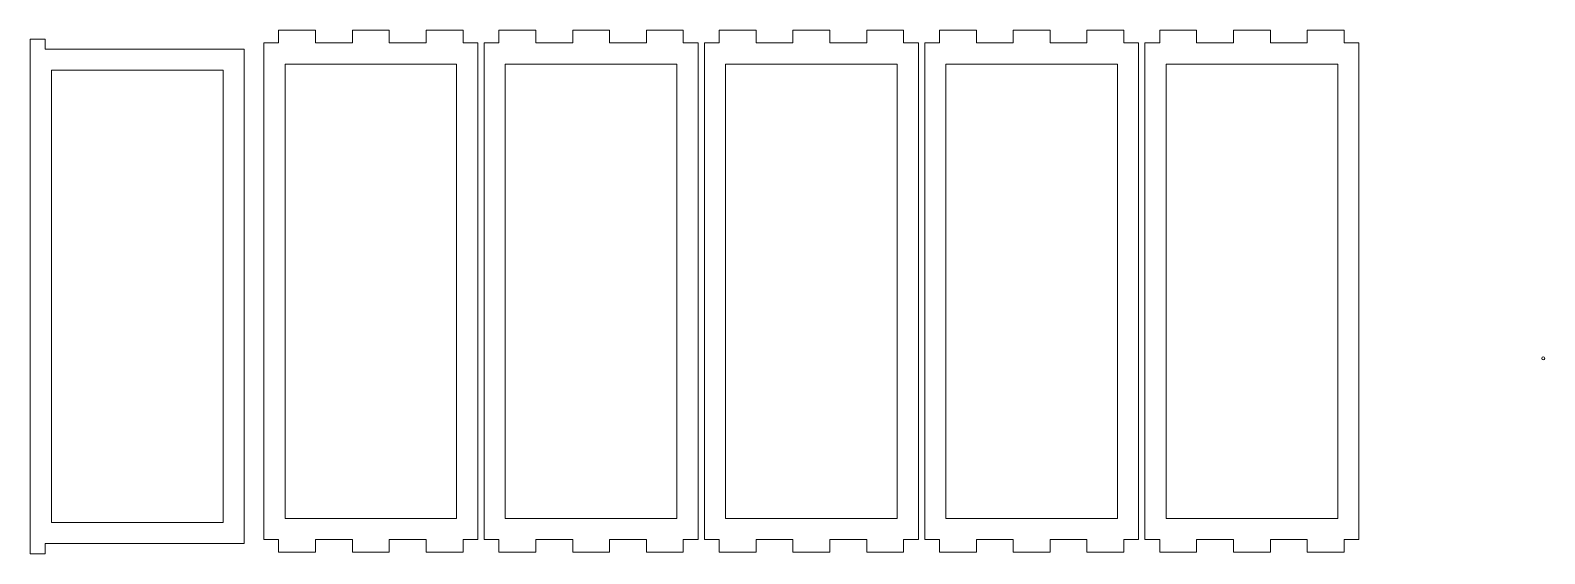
# Model space of a CAD drawing. Header units: centimetres. Extents: x -41.3 to 45.1, y -46.2 to 47.3.
# Drawn here: x -41.3 to 30.2, y 22.5 to 47.3 of the extents above; entities that cross this region are included whole.
import ezdxf

# ---------------------------------------------------------------- set-up
doc = ezdxf.new("R2010")
doc.units = ezdxf.units.CM
doc.header["$MEASUREMENT"] = 0
doc.layers.add('layer 1', color=7, linetype='Continuous')

msp = doc.modelspace()

# ---------------------------------------------------------------- linework, layer by layer
at = {"layer": 'layer 1', "color": 250, "lineweight": 9}
for points, knots in [([(-29.53918, 23.18373), (-29.53918, 23.18373), (-29.53918, 22.58373), (-29.53918, 22.58373), (-29.53918, 22.58373), (-29.53918, 22.58373), (-27.79794, 22.58373), (-27.79794, 22.58373), (-27.79794, 22.58373), (-27.79794, 22.58373), (-27.79794, 23.18373), (-27.79794, 23.18373), (-27.79794, 23.18373), (-27.79794, 23.18373), (-26.0567, 23.18373), (-26.0567, 23.18373), (-26.0567, 23.18373), (-26.0567, 23.18373), (-26.0567, 22.58373), (-26.0567, 22.58373), (-26.0567, 22.58373), (-26.0567, 22.58373), (-24.31546, 22.58373), (-24.31546, 22.58373), (-24.31546, 22.58373), (-24.31546, 22.58373), (-24.31546, 23.18373), (-24.31546, 23.18373), (-24.31546, 23.18373), (-24.31546, 23.18373), (-22.57416, 23.18373), (-22.57416, 23.18373), (-22.57416, 23.18373), (-22.57416, 23.18373), (-22.57416, 22.58373), (-22.57416, 22.58373), (-22.57416, 22.58373), (-22.57416, 22.58373), (-20.83292, 22.58373), (-20.83292, 22.58373), (-20.83292, 22.58373), (-20.83292, 22.58373), (-20.83292, 23.18373), (-20.83292, 23.18373), (-20.83292, 23.18373), (-20.83292, 23.18373), (-20.1357, 23.18373), (-20.1357, 23.18373), (-20.1357, 23.18373), (-20.1357, 23.18373), (-20.1357, 46.65539), (-20.1357, 46.65539), (-20.1357, 46.65539), (-20.1357, 46.65539), (-20.83292, 46.65539), (-20.83292, 46.65539), (-20.83292, 46.65539), (-20.83292, 46.65539), (-20.83292, 47.25539), (-20.83292, 47.25539), (-20.83292, 47.25539), (-20.83292, 47.25539), (-22.57416, 47.25539), (-22.57416, 47.25539), (-22.57416, 47.25539), (-22.57416, 47.25539), (-22.57416, 46.65539), (-22.57416, 46.65539), (-22.57416, 46.65539), (-22.57416, 46.65539), (-24.31546, 46.65539), (-24.31546, 46.65539), (-24.31546, 46.65539), (-24.31546, 46.65539), (-24.31546, 47.25539), (-24.31546, 47.25539), (-24.31546, 47.25539), (-24.31546, 47.25539), (-26.0567, 47.25539), (-26.0567, 47.25539), (-26.0567, 47.25539), (-26.0567, 47.25539), (-26.0567, 46.65539), (-26.0567, 46.65539), (-26.0567, 46.65539), (-26.0567, 46.65539), (-27.79794, 46.65539), (-27.79794, 46.65539), (-27.79794, 46.65539), (-27.79794, 46.65539), (-27.79794, 47.25539), (-27.79794, 47.25539), (-27.79794, 47.25539), (-27.79794, 47.25539), (-29.53918, 47.25539), (-29.53918, 47.25539), (-29.53918, 47.25539), (-29.53918, 47.25539), (-29.53918, 46.65539), (-29.53918, 46.65539), (-29.53918, 46.65539), (-29.53918, 46.65539), (-30.2364, 46.65539), (-30.2364, 46.65539), (-30.2364, 46.65539), (-30.2364, 46.65539), (-30.2364, 23.18373), (-30.2364, 23.18373), (-30.2364, 23.18373), (-30.2364, 23.18373), (-29.53918, 23.18373), (-29.53918, 23.18373)], [0, 0, 0, 0, 0.03448276, 0.03448276, 0.03448276, 0.03448276, 0.06896552, 0.06896552, 0.06896552, 0.06896552, 0.10344828, 0.10344828, 0.10344828, 0.10344828, 0.13793103, 0.13793103, 0.13793103, 0.13793103, 0.17241379, 0.17241379, 0.17241379, 0.17241379, 0.20689655, 0.20689655, 0.20689655, 0.20689655, 0.24137931, 0.24137931, 0.24137931, 0.24137931, 0.27586207, 0.27586207, 0.27586207, 0.27586207, 0.31034483, 0.31034483, 0.31034483, 0.31034483, 0.34482759, 0.34482759, 0.34482759, 0.34482759, 0.37931034, 0.37931034, 0.37931034, 0.37931034, 0.4137931, 0.4137931, 0.4137931, 0.4137931, 0.44827586, 0.44827586, 0.44827586, 0.44827586, 0.48275862, 0.48275862, 0.48275862, 0.48275862, 0.51724138, 0.51724138, 0.51724138, 0.51724138, 0.55172414, 0.55172414, 0.55172414, 0.55172414, 0.5862069, 0.5862069, 0.5862069, 0.5862069, 0.62068966, 0.62068966, 0.62068966, 0.62068966, 0.65517241, 0.65517241, 0.65517241, 0.65517241, 0.68965517, 0.68965517, 0.68965517, 0.68965517, 0.72413793, 0.72413793, 0.72413793, 0.72413793, 0.75862069, 0.75862069, 0.75862069, 0.75862069, 0.79310345, 0.79310345, 0.79310345, 0.79310345, 0.82758621, 0.82758621, 0.82758621, 0.82758621, 0.86206897, 0.86206897, 0.86206897, 0.86206897, 0.89655172, 0.89655172, 0.89655172, 0.89655172, 0.93103448, 0.93103448, 0.93103448, 0.93103448, 1, 1, 1, 1]), ([(-19.13918, 23.18373), (-19.13918, 23.18373), (-19.13918, 22.58373), (-19.13918, 22.58373), (-19.13918, 22.58373), (-19.13918, 22.58373), (-17.39794, 22.58373), (-17.39794, 22.58373), (-17.39794, 22.58373), (-17.39794, 22.58373), (-17.39794, 23.18373), (-17.39794, 23.18373), (-17.39794, 23.18373), (-17.39794, 23.18373), (-15.6567, 23.18373), (-15.6567, 23.18373), (-15.6567, 23.18373), (-15.6567, 23.18373), (-15.6567, 22.58373), (-15.6567, 22.58373), (-15.6567, 22.58373), (-15.6567, 22.58373), (-13.91546, 22.58373), (-13.91546, 22.58373), (-13.91546, 22.58373), (-13.91546, 22.58373), (-13.91546, 23.18373), (-13.91546, 23.18373), (-13.91546, 23.18373), (-13.91546, 23.18373), (-12.17416, 23.18373), (-12.17416, 23.18373), (-12.17416, 23.18373), (-12.17416, 23.18373), (-12.17416, 22.58373), (-12.17416, 22.58373), (-12.17416, 22.58373), (-12.17416, 22.58373), (-10.43292, 22.58373), (-10.43292, 22.58373), (-10.43292, 22.58373), (-10.43292, 22.58373), (-10.43292, 23.18373), (-10.43292, 23.18373), (-10.43292, 23.18373), (-10.43292, 23.18373), (-9.7357, 23.18373), (-9.7357, 23.18373), (-9.7357, 23.18373), (-9.7357, 23.18373), (-9.7357, 46.65539), (-9.7357, 46.65539), (-9.7357, 46.65539), (-9.7357, 46.65539), (-10.43292, 46.65539), (-10.43292, 46.65539), (-10.43292, 46.65539), (-10.43292, 46.65539), (-10.43292, 47.25539), (-10.43292, 47.25539), (-10.43292, 47.25539), (-10.43292, 47.25539), (-12.17416, 47.25539), (-12.17416, 47.25539), (-12.17416, 47.25539), (-12.17416, 47.25539), (-12.17416, 46.65539), (-12.17416, 46.65539), (-12.17416, 46.65539), (-12.17416, 46.65539), (-13.91546, 46.65539), (-13.91546, 46.65539), (-13.91546, 46.65539), (-13.91546, 46.65539), (-13.91546, 47.25539), (-13.91546, 47.25539), (-13.91546, 47.25539), (-13.91546, 47.25539), (-15.6567, 47.25539), (-15.6567, 47.25539), (-15.6567, 47.25539), (-15.6567, 47.25539), (-15.6567, 46.65539), (-15.6567, 46.65539), (-15.6567, 46.65539), (-15.6567, 46.65539), (-17.39794, 46.65539), (-17.39794, 46.65539), (-17.39794, 46.65539), (-17.39794, 46.65539), (-17.39794, 47.25539), (-17.39794, 47.25539), (-17.39794, 47.25539), (-17.39794, 47.25539), (-19.13918, 47.25539), (-19.13918, 47.25539), (-19.13918, 47.25539), (-19.13918, 47.25539), (-19.13918, 46.65539), (-19.13918, 46.65539), (-19.13918, 46.65539), (-19.13918, 46.65539), (-19.8364, 46.65539), (-19.8364, 46.65539), (-19.8364, 46.65539), (-19.8364, 46.65539), (-19.8364, 23.18373), (-19.8364, 23.18373), (-19.8364, 23.18373), (-19.8364, 23.18373), (-19.13918, 23.18373), (-19.13918, 23.18373)], [0, 0, 0, 0, 0.03448276, 0.03448276, 0.03448276, 0.03448276, 0.06896552, 0.06896552, 0.06896552, 0.06896552, 0.10344828, 0.10344828, 0.10344828, 0.10344828, 0.13793103, 0.13793103, 0.13793103, 0.13793103, 0.17241379, 0.17241379, 0.17241379, 0.17241379, 0.20689655, 0.20689655, 0.20689655, 0.20689655, 0.24137931, 0.24137931, 0.24137931, 0.24137931, 0.27586207, 0.27586207, 0.27586207, 0.27586207, 0.31034483, 0.31034483, 0.31034483, 0.31034483, 0.34482759, 0.34482759, 0.34482759, 0.34482759, 0.37931034, 0.37931034, 0.37931034, 0.37931034, 0.4137931, 0.4137931, 0.4137931, 0.4137931, 0.44827586, 0.44827586, 0.44827586, 0.44827586, 0.48275862, 0.48275862, 0.48275862, 0.48275862, 0.51724138, 0.51724138, 0.51724138, 0.51724138, 0.55172414, 0.55172414, 0.55172414, 0.55172414, 0.5862069, 0.5862069, 0.5862069, 0.5862069, 0.62068966, 0.62068966, 0.62068966, 0.62068966, 0.65517241, 0.65517241, 0.65517241, 0.65517241, 0.68965517, 0.68965517, 0.68965517, 0.68965517, 0.72413793, 0.72413793, 0.72413793, 0.72413793, 0.75862069, 0.75862069, 0.75862069, 0.75862069, 0.79310345, 0.79310345, 0.79310345, 0.79310345, 0.82758621, 0.82758621, 0.82758621, 0.82758621, 0.86206897, 0.86206897, 0.86206897, 0.86206897, 0.89655172, 0.89655172, 0.89655172, 0.89655172, 0.93103448, 0.93103448, 0.93103448, 0.93103448, 1, 1, 1, 1]), ([(-8.73918, 23.18373), (-8.73918, 23.18373), (-8.73918, 22.58373), (-8.73918, 22.58373), (-8.73918, 22.58373), (-8.73918, 22.58373), (-6.99794, 22.58373), (-6.99794, 22.58373), (-6.99794, 22.58373), (-6.99794, 22.58373), (-6.99794, 23.18373), (-6.99794, 23.18373), (-6.99794, 23.18373), (-6.99794, 23.18373), (-5.2567, 23.18373), (-5.2567, 23.18373), (-5.2567, 23.18373), (-5.2567, 23.18373), (-5.2567, 22.58373), (-5.2567, 22.58373), (-5.2567, 22.58373), (-5.2567, 22.58373), (-3.51546, 22.58373), (-3.51546, 22.58373), (-3.51546, 22.58373), (-3.51546, 22.58373), (-3.51546, 23.18373), (-3.51546, 23.18373), (-3.51546, 23.18373), (-3.51546, 23.18373), (-1.77416, 23.18373), (-1.77416, 23.18373), (-1.77416, 23.18373), (-1.77416, 23.18373), (-1.77416, 22.58373), (-1.77416, 22.58373), (-1.77416, 22.58373), (-1.77416, 22.58373), (-0.03292, 22.58373), (-0.03292, 22.58373), (-0.03292, 22.58373), (-0.03292, 22.58373), (-0.03292, 23.18373), (-0.03292, 23.18373), (-0.03292, 23.18373), (-0.03292, 23.18373), (0.6643, 23.18373), (0.6643, 23.18373), (0.6643, 23.18373), (0.6643, 23.18373), (0.6643, 46.65539), (0.6643, 46.65539), (0.6643, 46.65539), (0.6643, 46.65539), (-0.03292, 46.65539), (-0.03292, 46.65539), (-0.03292, 46.65539), (-0.03292, 46.65539), (-0.03292, 47.25539), (-0.03292, 47.25539), (-0.03292, 47.25539), (-0.03292, 47.25539), (-1.77416, 47.25539), (-1.77416, 47.25539), (-1.77416, 47.25539), (-1.77416, 47.25539), (-1.77416, 46.65539), (-1.77416, 46.65539), (-1.77416, 46.65539), (-1.77416, 46.65539), (-3.51546, 46.65539), (-3.51546, 46.65539), (-3.51546, 46.65539), (-3.51546, 46.65539), (-3.51546, 47.25539), (-3.51546, 47.25539), (-3.51546, 47.25539), (-3.51546, 47.25539), (-5.2567, 47.25539), (-5.2567, 47.25539), (-5.2567, 47.25539), (-5.2567, 47.25539), (-5.2567, 46.65539), (-5.2567, 46.65539), (-5.2567, 46.65539), (-5.2567, 46.65539), (-6.99794, 46.65539), (-6.99794, 46.65539), (-6.99794, 46.65539), (-6.99794, 46.65539), (-6.99794, 47.25539), (-6.99794, 47.25539), (-6.99794, 47.25539), (-6.99794, 47.25539), (-8.73918, 47.25539), (-8.73918, 47.25539), (-8.73918, 47.25539), (-8.73918, 47.25539), (-8.73918, 46.65539), (-8.73918, 46.65539), (-8.73918, 46.65539), (-8.73918, 46.65539), (-9.4364, 46.65539), (-9.4364, 46.65539), (-9.4364, 46.65539), (-9.4364, 46.65539), (-9.4364, 23.18373), (-9.4364, 23.18373), (-9.4364, 23.18373), (-9.4364, 23.18373), (-8.73918, 23.18373), (-8.73918, 23.18373)], [0, 0, 0, 0, 0.03448276, 0.03448276, 0.03448276, 0.03448276, 0.06896552, 0.06896552, 0.06896552, 0.06896552, 0.10344828, 0.10344828, 0.10344828, 0.10344828, 0.13793103, 0.13793103, 0.13793103, 0.13793103, 0.17241379, 0.17241379, 0.17241379, 0.17241379, 0.20689655, 0.20689655, 0.20689655, 0.20689655, 0.24137931, 0.24137931, 0.24137931, 0.24137931, 0.27586207, 0.27586207, 0.27586207, 0.27586207, 0.31034483, 0.31034483, 0.31034483, 0.31034483, 0.34482759, 0.34482759, 0.34482759, 0.34482759, 0.37931034, 0.37931034, 0.37931034, 0.37931034, 0.4137931, 0.4137931, 0.4137931, 0.4137931, 0.44827586, 0.44827586, 0.44827586, 0.44827586, 0.48275862, 0.48275862, 0.48275862, 0.48275862, 0.51724138, 0.51724138, 0.51724138, 0.51724138, 0.55172414, 0.55172414, 0.55172414, 0.55172414, 0.5862069, 0.5862069, 0.5862069, 0.5862069, 0.62068966, 0.62068966, 0.62068966, 0.62068966, 0.65517241, 0.65517241, 0.65517241, 0.65517241, 0.68965517, 0.68965517, 0.68965517, 0.68965517, 0.72413793, 0.72413793, 0.72413793, 0.72413793, 0.75862069, 0.75862069, 0.75862069, 0.75862069, 0.79310345, 0.79310345, 0.79310345, 0.79310345, 0.82758621, 0.82758621, 0.82758621, 0.82758621, 0.86206897, 0.86206897, 0.86206897, 0.86206897, 0.89655172, 0.89655172, 0.89655172, 0.89655172, 0.93103448, 0.93103448, 0.93103448, 0.93103448, 1, 1, 1, 1]), ([(1.66082, 23.18373), (1.66082, 23.18373), (1.66082, 22.58373), (1.66082, 22.58373), (1.66082, 22.58373), (1.66082, 22.58373), (3.40206, 22.58373), (3.40206, 22.58373), (3.40206, 22.58373), (3.40206, 22.58373), (3.40206, 23.18373), (3.40206, 23.18373), (3.40206, 23.18373), (3.40206, 23.18373), (5.1433, 23.18373), (5.1433, 23.18373), (5.1433, 23.18373), (5.1433, 23.18373), (5.1433, 22.58373), (5.1433, 22.58373), (5.1433, 22.58373), (5.1433, 22.58373), (6.88454, 22.58373), (6.88454, 22.58373), (6.88454, 22.58373), (6.88454, 22.58373), (6.88454, 23.18373), (6.88454, 23.18373), (6.88454, 23.18373), (6.88454, 23.18373), (8.62584, 23.18373), (8.62584, 23.18373), (8.62584, 23.18373), (8.62584, 23.18373), (8.62584, 22.58373), (8.62584, 22.58373), (8.62584, 22.58373), (8.62584, 22.58373), (10.36708, 22.58373), (10.36708, 22.58373), (10.36708, 22.58373), (10.36708, 22.58373), (10.36708, 23.18373), (10.36708, 23.18373), (10.36708, 23.18373), (10.36708, 23.18373), (11.0643, 23.18373), (11.0643, 23.18373), (11.0643, 23.18373), (11.0643, 23.18373), (11.0643, 46.65539), (11.0643, 46.65539), (11.0643, 46.65539), (11.0643, 46.65539), (10.36708, 46.65539), (10.36708, 46.65539), (10.36708, 46.65539), (10.36708, 46.65539), (10.36708, 47.25539), (10.36708, 47.25539), (10.36708, 47.25539), (10.36708, 47.25539), (8.62584, 47.25539), (8.62584, 47.25539), (8.62584, 47.25539), (8.62584, 47.25539), (8.62584, 46.65539), (8.62584, 46.65539), (8.62584, 46.65539), (8.62584, 46.65539), (6.88454, 46.65539), (6.88454, 46.65539), (6.88454, 46.65539), (6.88454, 46.65539), (6.88454, 47.25539), (6.88454, 47.25539), (6.88454, 47.25539), (6.88454, 47.25539), (5.1433, 47.25539), (5.1433, 47.25539), (5.1433, 47.25539), (5.1433, 47.25539), (5.1433, 46.65539), (5.1433, 46.65539), (5.1433, 46.65539), (5.1433, 46.65539), (3.40206, 46.65539), (3.40206, 46.65539), (3.40206, 46.65539), (3.40206, 46.65539), (3.40206, 47.25539), (3.40206, 47.25539), (3.40206, 47.25539), (3.40206, 47.25539), (1.66082, 47.25539), (1.66082, 47.25539), (1.66082, 47.25539), (1.66082, 47.25539), (1.66082, 46.65539), (1.66082, 46.65539), (1.66082, 46.65539), (1.66082, 46.65539), (0.9636, 46.65539), (0.9636, 46.65539), (0.9636, 46.65539), (0.9636, 46.65539), (0.9636, 23.18373), (0.9636, 23.18373), (0.9636, 23.18373), (0.9636, 23.18373), (1.66082, 23.18373), (1.66082, 23.18373)], [0, 0, 0, 0, 0.03448276, 0.03448276, 0.03448276, 0.03448276, 0.06896552, 0.06896552, 0.06896552, 0.06896552, 0.10344828, 0.10344828, 0.10344828, 0.10344828, 0.13793103, 0.13793103, 0.13793103, 0.13793103, 0.17241379, 0.17241379, 0.17241379, 0.17241379, 0.20689655, 0.20689655, 0.20689655, 0.20689655, 0.24137931, 0.24137931, 0.24137931, 0.24137931, 0.27586207, 0.27586207, 0.27586207, 0.27586207, 0.31034483, 0.31034483, 0.31034483, 0.31034483, 0.34482759, 0.34482759, 0.34482759, 0.34482759, 0.37931034, 0.37931034, 0.37931034, 0.37931034, 0.4137931, 0.4137931, 0.4137931, 0.4137931, 0.44827586, 0.44827586, 0.44827586, 0.44827586, 0.48275862, 0.48275862, 0.48275862, 0.48275862, 0.51724138, 0.51724138, 0.51724138, 0.51724138, 0.55172414, 0.55172414, 0.55172414, 0.55172414, 0.5862069, 0.5862069, 0.5862069, 0.5862069, 0.62068966, 0.62068966, 0.62068966, 0.62068966, 0.65517241, 0.65517241, 0.65517241, 0.65517241, 0.68965517, 0.68965517, 0.68965517, 0.68965517, 0.72413793, 0.72413793, 0.72413793, 0.72413793, 0.75862069, 0.75862069, 0.75862069, 0.75862069, 0.79310345, 0.79310345, 0.79310345, 0.79310345, 0.82758621, 0.82758621, 0.82758621, 0.82758621, 0.86206897, 0.86206897, 0.86206897, 0.86206897, 0.89655172, 0.89655172, 0.89655172, 0.89655172, 0.93103448, 0.93103448, 0.93103448, 0.93103448, 1, 1, 1, 1]), ([(12.06082, 23.18373), (12.06082, 23.18373), (12.06082, 22.58373), (12.06082, 22.58373), (12.06082, 22.58373), (12.06082, 22.58373), (13.80206, 22.58373), (13.80206, 22.58373), (13.80206, 22.58373), (13.80206, 22.58373), (13.80206, 23.18373), (13.80206, 23.18373), (13.80206, 23.18373), (13.80206, 23.18373), (15.5433, 23.18373), (15.5433, 23.18373), (15.5433, 23.18373), (15.5433, 23.18373), (15.5433, 22.58373), (15.5433, 22.58373), (15.5433, 22.58373), (15.5433, 22.58373), (17.28454, 22.58373), (17.28454, 22.58373), (17.28454, 22.58373), (17.28454, 22.58373), (17.28454, 23.18373), (17.28454, 23.18373), (17.28454, 23.18373), (17.28454, 23.18373), (19.02584, 23.18373), (19.02584, 23.18373), (19.02584, 23.18373), (19.02584, 23.18373), (19.02584, 22.58373), (19.02584, 22.58373), (19.02584, 22.58373), (19.02584, 22.58373), (20.76708, 22.58373), (20.76708, 22.58373), (20.76708, 22.58373), (20.76708, 22.58373), (20.76708, 23.18373), (20.76708, 23.18373), (20.76708, 23.18373), (20.76708, 23.18373), (21.4643, 23.18373), (21.4643, 23.18373), (21.4643, 23.18373), (21.4643, 23.18373), (21.4643, 46.65539), (21.4643, 46.65539), (21.4643, 46.65539), (21.4643, 46.65539), (20.76708, 46.65539), (20.76708, 46.65539), (20.76708, 46.65539), (20.76708, 46.65539), (20.76708, 47.25539), (20.76708, 47.25539), (20.76708, 47.25539), (20.76708, 47.25539), (19.02584, 47.25539), (19.02584, 47.25539), (19.02584, 47.25539), (19.02584, 47.25539), (19.02584, 46.65539), (19.02584, 46.65539), (19.02584, 46.65539), (19.02584, 46.65539), (17.28454, 46.65539), (17.28454, 46.65539), (17.28454, 46.65539), (17.28454, 46.65539), (17.28454, 47.25539), (17.28454, 47.25539), (17.28454, 47.25539), (17.28454, 47.25539), (15.5433, 47.25539), (15.5433, 47.25539), (15.5433, 47.25539), (15.5433, 47.25539), (15.5433, 46.65539), (15.5433, 46.65539), (15.5433, 46.65539), (15.5433, 46.65539), (13.80206, 46.65539), (13.80206, 46.65539), (13.80206, 46.65539), (13.80206, 46.65539), (13.80206, 47.25539), (13.80206, 47.25539), (13.80206, 47.25539), (13.80206, 47.25539), (12.06082, 47.25539), (12.06082, 47.25539), (12.06082, 47.25539), (12.06082, 47.25539), (12.06082, 46.65539), (12.06082, 46.65539), (12.06082, 46.65539), (12.06082, 46.65539), (11.3636, 46.65539), (11.3636, 46.65539), (11.3636, 46.65539), (11.3636, 46.65539), (11.3636, 23.18373), (11.3636, 23.18373), (11.3636, 23.18373), (11.3636, 23.18373), (12.06082, 23.18373), (12.06082, 23.18373)], [0, 0, 0, 0, 0.03448276, 0.03448276, 0.03448276, 0.03448276, 0.06896552, 0.06896552, 0.06896552, 0.06896552, 0.10344828, 0.10344828, 0.10344828, 0.10344828, 0.13793103, 0.13793103, 0.13793103, 0.13793103, 0.17241379, 0.17241379, 0.17241379, 0.17241379, 0.20689655, 0.20689655, 0.20689655, 0.20689655, 0.24137931, 0.24137931, 0.24137931, 0.24137931, 0.27586207, 0.27586207, 0.27586207, 0.27586207, 0.31034483, 0.31034483, 0.31034483, 0.31034483, 0.34482759, 0.34482759, 0.34482759, 0.34482759, 0.37931034, 0.37931034, 0.37931034, 0.37931034, 0.4137931, 0.4137931, 0.4137931, 0.4137931, 0.44827586, 0.44827586, 0.44827586, 0.44827586, 0.48275862, 0.48275862, 0.48275862, 0.48275862, 0.51724138, 0.51724138, 0.51724138, 0.51724138, 0.55172414, 0.55172414, 0.55172414, 0.55172414, 0.5862069, 0.5862069, 0.5862069, 0.5862069, 0.62068966, 0.62068966, 0.62068966, 0.62068966, 0.65517241, 0.65517241, 0.65517241, 0.65517241, 0.68965517, 0.68965517, 0.68965517, 0.68965517, 0.72413793, 0.72413793, 0.72413793, 0.72413793, 0.75862069, 0.75862069, 0.75862069, 0.75862069, 0.79310345, 0.79310345, 0.79310345, 0.79310345, 0.82758621, 0.82758621, 0.82758621, 0.82758621, 0.86206897, 0.86206897, 0.86206897, 0.86206897, 0.89655172, 0.89655172, 0.89655172, 0.89655172, 0.93103448, 0.93103448, 0.93103448, 0.93103448, 1, 1, 1, 1]), ([(-31.16366, 22.99385), (-31.16366, 22.99385), (-31.16366, 46.36355), (-31.16366, 46.36355), (-31.16366, 46.36355), (-31.16366, 46.36355), (-40.56714, 46.36355), (-40.56714, 46.36355), (-40.56714, 46.36355), (-40.56714, 46.36355), (-40.56714, 46.84151), (-40.56714, 46.84151), (-40.56714, 46.84151), (-40.56714, 46.84151), (-41.26444, 46.84151), (-41.26444, 46.84151), (-41.26444, 46.84151), (-41.26444, 46.84151), (-41.26444, 22.51591), (-41.26444, 22.51591), (-41.26444, 22.51591), (-41.26444, 22.51591), (-40.56714, 22.51591), (-40.56714, 22.51591), (-40.56714, 22.51591), (-40.56714, 22.51591), (-40.56714, 22.99385), (-40.56714, 22.99385), (-40.56714, 22.99385), (-40.56714, 22.99385), (-31.16366, 22.99385), (-31.16366, 22.99385)], [0, 0, 0, 0, 0.11111111, 0.11111111, 0.11111111, 0.11111111, 0.22222222, 0.22222222, 0.22222222, 0.22222222, 0.33333333, 0.33333333, 0.33333333, 0.33333333, 0.44444444, 0.44444444, 0.44444444, 0.44444444, 0.55555556, 0.55555556, 0.55555556, 0.55555556, 0.66666667, 0.66666667, 0.66666667, 0.66666667, 0.77777778, 0.77777778, 0.77777778, 0.77777778, 1, 1, 1, 1]), ([(-32.16366, 23.99385), (-32.16366, 31.11709), (-32.16366, 38.24031), (-32.16366, 45.36355), (-32.16366, 45.36355), (-34.86392, 45.36355), (-37.56418, 45.36355), (-40.26444, 45.36355), (-40.26444, 45.36355), (-40.26444, 38.24031), (-40.26444, 31.11709), (-40.26444, 23.99385), (-40.26444, 23.99385), (-37.56418, 23.99385), (-34.86392, 23.99385), (-32.16366, 23.99385)], [0, 0, 0, 0, 0.2, 0.2, 0.2, 0.2, 0.4, 0.4, 0.4, 0.4, 0.6, 0.6, 0.6, 0.6, 1, 1, 1, 1]), ([(-28.79794, 24.18373), (-28.79794, 24.18373), (-27.79794, 24.18373), (-27.79794, 24.18373), (-27.79794, 24.18373), (-27.21752, 24.18373), (-26.63712, 24.18373), (-26.0567, 24.18373), (-26.0567, 24.18373), (-26.0567, 24.18373), (-24.31546, 24.18373), (-24.31546, 24.18373), (-24.31546, 24.18373), (-23.73502, 24.18373), (-23.1546, 24.18373), (-22.57416, 24.18373), (-22.57416, 24.18373), (-22.57416, 24.18373), (-21.1357, 24.18373), (-21.1357, 24.18373), (-21.1357, 24.18373), (-21.1357, 31.34095), (-21.1357, 38.49817), (-21.1357, 45.65539), (-21.1357, 45.65539), (-21.1357, 45.65539), (-22.57416, 45.65539), (-22.57416, 45.65539), (-22.57416, 45.65539), (-23.1546, 45.65539), (-23.73502, 45.65539), (-24.31546, 45.65539), (-24.31546, 45.65539), (-24.31546, 45.65539), (-26.0567, 45.65539), (-26.0567, 45.65539), (-26.0567, 45.65539), (-26.63712, 45.65539), (-27.21752, 45.65539), (-27.79794, 45.65539), (-27.79794, 45.65539), (-27.79794, 45.65539), (-29.2364, 45.65539), (-29.2364, 45.65539), (-29.2364, 45.65539), (-29.2364, 38.49817), (-29.2364, 31.34095), (-29.2364, 24.18373), (-29.2364, 24.18373), (-29.2364, 24.18373), (-28.79794, 24.18373), (-28.79794, 24.18373)], [0, 0, 0, 0, 0.07142857, 0.07142857, 0.07142857, 0.07142857, 0.14285714, 0.14285714, 0.14285714, 0.14285714, 0.21428571, 0.21428571, 0.21428571, 0.21428571, 0.28571429, 0.28571429, 0.28571429, 0.28571429, 0.35714286, 0.35714286, 0.35714286, 0.35714286, 0.42857143, 0.42857143, 0.42857143, 0.42857143, 0.5, 0.5, 0.5, 0.5, 0.57142857, 0.57142857, 0.57142857, 0.57142857, 0.64285714, 0.64285714, 0.64285714, 0.64285714, 0.71428571, 0.71428571, 0.71428571, 0.71428571, 0.78571429, 0.78571429, 0.78571429, 0.78571429, 0.85714286, 0.85714286, 0.85714286, 0.85714286, 1, 1, 1, 1]), ([(-18.39794, 24.18373), (-18.39794, 24.18373), (-17.39794, 24.18373), (-17.39794, 24.18373), (-17.39794, 24.18373), (-16.81752, 24.18373), (-16.23712, 24.18373), (-15.6567, 24.18373), (-15.6567, 24.18373), (-15.6567, 24.18373), (-13.91546, 24.18373), (-13.91546, 24.18373), (-13.91546, 24.18373), (-13.33502, 24.18373), (-12.7546, 24.18373), (-12.17416, 24.18373), (-12.17416, 24.18373), (-12.17416, 24.18373), (-10.7357, 24.18373), (-10.7357, 24.18373), (-10.7357, 24.18373), (-10.7357, 31.34095), (-10.7357, 38.49817), (-10.7357, 45.65539), (-10.7357, 45.65539), (-10.7357, 45.65539), (-12.17416, 45.65539), (-12.17416, 45.65539), (-12.17416, 45.65539), (-12.7546, 45.65539), (-13.33502, 45.65539), (-13.91546, 45.65539), (-13.91546, 45.65539), (-13.91546, 45.65539), (-15.6567, 45.65539), (-15.6567, 45.65539), (-15.6567, 45.65539), (-16.23712, 45.65539), (-16.81752, 45.65539), (-17.39794, 45.65539), (-17.39794, 45.65539), (-17.39794, 45.65539), (-18.8364, 45.65539), (-18.8364, 45.65539), (-18.8364, 45.65539), (-18.8364, 38.49817), (-18.8364, 31.34095), (-18.8364, 24.18373), (-18.8364, 24.18373), (-18.8364, 24.18373), (-18.39794, 24.18373), (-18.39794, 24.18373)], [0, 0, 0, 0, 0.07142857, 0.07142857, 0.07142857, 0.07142857, 0.14285714, 0.14285714, 0.14285714, 0.14285714, 0.21428571, 0.21428571, 0.21428571, 0.21428571, 0.28571429, 0.28571429, 0.28571429, 0.28571429, 0.35714286, 0.35714286, 0.35714286, 0.35714286, 0.42857143, 0.42857143, 0.42857143, 0.42857143, 0.5, 0.5, 0.5, 0.5, 0.57142857, 0.57142857, 0.57142857, 0.57142857, 0.64285714, 0.64285714, 0.64285714, 0.64285714, 0.71428571, 0.71428571, 0.71428571, 0.71428571, 0.78571429, 0.78571429, 0.78571429, 0.78571429, 0.85714286, 0.85714286, 0.85714286, 0.85714286, 1, 1, 1, 1]), ([(-7.99794, 24.18373), (-7.99794, 24.18373), (-6.99794, 24.18373), (-6.99794, 24.18373), (-6.99794, 24.18373), (-6.41752, 24.18373), (-5.83712, 24.18373), (-5.2567, 24.18373), (-5.2567, 24.18373), (-5.2567, 24.18373), (-3.51546, 24.18373), (-3.51546, 24.18373), (-3.51546, 24.18373), (-2.93502, 24.18373), (-2.3546, 24.18373), (-1.77416, 24.18373), (-1.77416, 24.18373), (-1.77416, 24.18373), (-0.3357, 24.18373), (-0.3357, 24.18373), (-0.3357, 24.18373), (-0.3357, 31.34095), (-0.3357, 38.49817), (-0.3357, 45.65539), (-0.3357, 45.65539), (-0.3357, 45.65539), (-1.77416, 45.65539), (-1.77416, 45.65539), (-1.77416, 45.65539), (-2.3546, 45.65539), (-2.93502, 45.65539), (-3.51546, 45.65539), (-3.51546, 45.65539), (-3.51546, 45.65539), (-5.2567, 45.65539), (-5.2567, 45.65539), (-5.2567, 45.65539), (-5.83712, 45.65539), (-6.41752, 45.65539), (-6.99794, 45.65539), (-6.99794, 45.65539), (-6.99794, 45.65539), (-8.4364, 45.65539), (-8.4364, 45.65539), (-8.4364, 45.65539), (-8.4364, 38.49817), (-8.4364, 31.34095), (-8.4364, 24.18373), (-8.4364, 24.18373), (-8.4364, 24.18373), (-7.99794, 24.18373), (-7.99794, 24.18373)], [0, 0, 0, 0, 0.07142857, 0.07142857, 0.07142857, 0.07142857, 0.14285714, 0.14285714, 0.14285714, 0.14285714, 0.21428571, 0.21428571, 0.21428571, 0.21428571, 0.28571429, 0.28571429, 0.28571429, 0.28571429, 0.35714286, 0.35714286, 0.35714286, 0.35714286, 0.42857143, 0.42857143, 0.42857143, 0.42857143, 0.5, 0.5, 0.5, 0.5, 0.57142857, 0.57142857, 0.57142857, 0.57142857, 0.64285714, 0.64285714, 0.64285714, 0.64285714, 0.71428571, 0.71428571, 0.71428571, 0.71428571, 0.78571429, 0.78571429, 0.78571429, 0.78571429, 0.85714286, 0.85714286, 0.85714286, 0.85714286, 1, 1, 1, 1]), ([(2.40206, 24.18373), (2.40206, 24.18373), (3.40206, 24.18373), (3.40206, 24.18373), (3.40206, 24.18373), (3.98248, 24.18373), (4.56288, 24.18373), (5.1433, 24.18373), (5.1433, 24.18373), (5.1433, 24.18373), (6.88454, 24.18373), (6.88454, 24.18373), (6.88454, 24.18373), (7.46498, 24.18373), (8.0454, 24.18373), (8.62584, 24.18373), (8.62584, 24.18373), (8.62584, 24.18373), (10.0643, 24.18373), (10.0643, 24.18373), (10.0643, 24.18373), (10.0643, 31.34095), (10.0643, 38.49817), (10.0643, 45.65539), (10.0643, 45.65539), (10.0643, 45.65539), (8.62584, 45.65539), (8.62584, 45.65539), (8.62584, 45.65539), (8.0454, 45.65539), (7.46498, 45.65539), (6.88454, 45.65539), (6.88454, 45.65539), (6.88454, 45.65539), (5.1433, 45.65539), (5.1433, 45.65539), (5.1433, 45.65539), (4.56288, 45.65539), (3.98248, 45.65539), (3.40206, 45.65539), (3.40206, 45.65539), (3.40206, 45.65539), (1.9636, 45.65539), (1.9636, 45.65539), (1.9636, 45.65539), (1.9636, 38.49817), (1.9636, 31.34095), (1.9636, 24.18373), (1.9636, 24.18373), (1.9636, 24.18373), (2.40206, 24.18373), (2.40206, 24.18373)], [0, 0, 0, 0, 0.07142857, 0.07142857, 0.07142857, 0.07142857, 0.14285714, 0.14285714, 0.14285714, 0.14285714, 0.21428571, 0.21428571, 0.21428571, 0.21428571, 0.28571429, 0.28571429, 0.28571429, 0.28571429, 0.35714286, 0.35714286, 0.35714286, 0.35714286, 0.42857143, 0.42857143, 0.42857143, 0.42857143, 0.5, 0.5, 0.5, 0.5, 0.57142857, 0.57142857, 0.57142857, 0.57142857, 0.64285714, 0.64285714, 0.64285714, 0.64285714, 0.71428571, 0.71428571, 0.71428571, 0.71428571, 0.78571429, 0.78571429, 0.78571429, 0.78571429, 0.85714286, 0.85714286, 0.85714286, 0.85714286, 1, 1, 1, 1]), ([(12.80206, 24.18373), (12.80206, 24.18373), (13.80206, 24.18373), (13.80206, 24.18373), (13.80206, 24.18373), (14.38248, 24.18373), (14.96288, 24.18373), (15.5433, 24.18373), (15.5433, 24.18373), (15.5433, 24.18373), (17.28454, 24.18373), (17.28454, 24.18373), (17.28454, 24.18373), (17.86498, 24.18373), (18.4454, 24.18373), (19.02584, 24.18373), (19.02584, 24.18373), (19.02584, 24.18373), (20.4643, 24.18373), (20.4643, 24.18373), (20.4643, 24.18373), (20.4643, 31.34095), (20.4643, 38.49817), (20.4643, 45.65539), (20.4643, 45.65539), (20.4643, 45.65539), (19.02584, 45.65539), (19.02584, 45.65539), (19.02584, 45.65539), (18.4454, 45.65539), (17.86498, 45.65539), (17.28454, 45.65539), (17.28454, 45.65539), (17.28454, 45.65539), (15.5433, 45.65539), (15.5433, 45.65539), (15.5433, 45.65539), (14.96288, 45.65539), (14.38248, 45.65539), (13.80206, 45.65539), (13.80206, 45.65539), (13.80206, 45.65539), (12.3636, 45.65539), (12.3636, 45.65539), (12.3636, 45.65539), (12.3636, 38.49817), (12.3636, 31.34095), (12.3636, 24.18373), (12.3636, 24.18373), (12.3636, 24.18373), (12.80206, 24.18373), (12.80206, 24.18373)], [0, 0, 0, 0, 0.07142857, 0.07142857, 0.07142857, 0.07142857, 0.14285714, 0.14285714, 0.14285714, 0.14285714, 0.21428571, 0.21428571, 0.21428571, 0.21428571, 0.28571429, 0.28571429, 0.28571429, 0.28571429, 0.35714286, 0.35714286, 0.35714286, 0.35714286, 0.42857143, 0.42857143, 0.42857143, 0.42857143, 0.5, 0.5, 0.5, 0.5, 0.57142857, 0.57142857, 0.57142857, 0.57142857, 0.64285714, 0.64285714, 0.64285714, 0.64285714, 0.71428571, 0.71428571, 0.71428571, 0.71428571, 0.78571429, 0.78571429, 0.78571429, 0.78571429, 0.85714286, 0.85714286, 0.85714286, 0.85714286, 1, 1, 1, 1]), ([(30.16708, 31.81949), (30.20572, 31.81949), (30.23706, 31.78815), (30.23706, 31.74951), (30.23706, 31.74951), (30.23706, 31.71085), (30.20572, 31.67951), (30.16708, 31.67951), (30.16708, 31.67951), (30.12842, 31.67951), (30.09708, 31.71085), (30.09708, 31.74951), (30.09708, 31.74951), (30.09708, 31.78815), (30.12842, 31.81949), (30.16708, 31.81949)], [0, 0, 0, 0, 0.2, 0.2, 0.2, 0.2, 0.4, 0.4, 0.4, 0.4, 0.6, 0.6, 0.6, 0.6, 1, 1, 1, 1])]:
    msp.add_open_spline(points, degree=3, knots=knots, dxfattribs=at)

doc.saveas('drawing.dxf')
